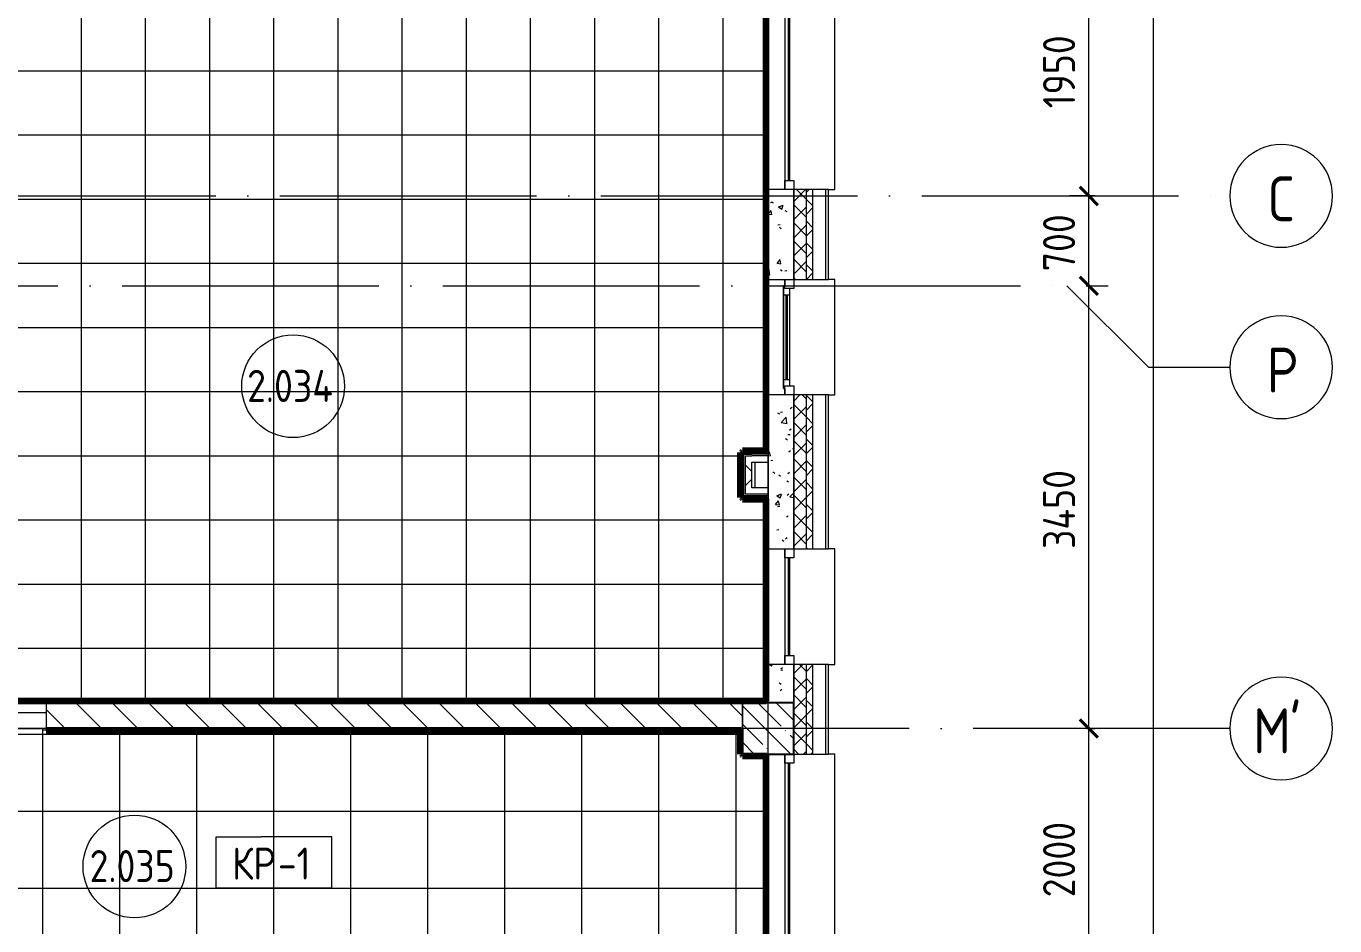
# Model space of a CAD drawing. Header units: millimetres. Extents: x 97 to 214665, y -4577 to 61202.
# Drawn here: x 204468 to 214665, y 45988 to 52998 of the extents above; entities that cross this region are included whole.
import ezdxf

# ---------------------------------------------------------------- set-up
doc = ezdxf.new("R2010")
doc.units = ezdxf.units.MM
doc.linetypes.add('ADSK_Линия сетки', pattern=[2500, 2000, -250, 0, -250])
for name, color, linetype, lineweight in [('A-____-____-DIMS', 211, 'Continuous', 9), ('A-____-____-DIMS-100', 211, 'Continuous', 9), ('A-AREA-____-IDEN', 2, 'Continuous', 20), ('A-FLOR-____-IDEN', 11, 'Continuous', 20), ('A-FLOR-____-OTLN', 192, 'Continuous', 9), ('A-FLOR-____-PATT', 8, 'Continuous', 9), ('A-GLAZ-____-MCUT', 151, 'Continuous', 9), ('A-GLAZ-____-OTLN', 151, 'Continuous', 9), ('A-WALL-____-MCUT', 113, 'Continuous', 9), ('A-WALL-____-PATT', 111, 'Continuous', 9), ('A-WALL-FNSH-MCUT', 113, 'Continuous', 9), ('I-WALL-____-OTLN', 2, 'Continuous', 9), ('S-COLS-____-MCUT', 52, 'Continuous', 9), ('S-COLS-____-OTLN', 52, 'Continuous', 9), ('S-GRID-____-IDEN', 1, 'Continuous', 20), ('S-GRID-____-OTLN', 1, 'Continuous', 9)]:
    doc.layers.add(name, color=color, linetype=linetype, lineweight=lineweight)
doc.styles.add('GOST Common', font='GOST_Common.ttf', dxfattribs={"width": 0.9, "height": 250})
doc.styles.add('GOST Common_2', font='GOST_Common.ttf', dxfattribs={"width": 0.9, "height": 350})
doc.dimstyles.new('ADSK_Основной_2_5_мм', dxfattribs={"dimscale": 304.8, "dimtxt": 0.824897, "dimasz": 0.463911, "dimexe": 0.492126, "dimexo": 0.001615, "dimgap": 0.098425, "dimtad": 1, "dimlfac": 304.8, "dimrnd": 0.01, "dimdsep": 46, "dimtxsty": 'GOST Common', "dimblk1": 'OBLIQUE', "dimblk2": 'OBLIQUE', "dimsah": 1, "dimcen": 0.09, "dimdle": 0.492126, "dimazin": 2, "dimtfac": 1, "dimtdec": 4, "dimtix": 1, "dimtmove": 0, "dimatfit": 3, "dimfxl": 1, "dimtvp": 1, "dimtolj": 1, "dimtzin": 0, "dimlwd": 20, "dimlwe": 20, "dimarcsym": 2})
doc.dimstyles.new('ADSK_Основной_2_5_мм_Округление_до_10_мм', dxfattribs={"dimscale": 304.8, "dimtxt": 0.824897, "dimasz": 0.463911, "dimexe": 0.492126, "dimexo": 0.001615, "dimgap": 0.098425, "dimtad": 1, "dimdec": 0, "dimlfac": 304.8, "dimrnd": 10, "dimdsep": 46, "dimtxsty": 'GOST Common', "dimblk1": 'OBLIQUE', "dimblk2": 'OBLIQUE', "dimsah": 1, "dimcen": 0.09, "dimdle": 0.492126, "dimazin": 2, "dimtfac": 1, "dimtdec": 4, "dimtix": 1, "dimtmove": 0, "dimatfit": 3, "dimfxl": 1, "dimtvp": 1, "dimtolj": 1, "dimtzin": 0, "dimlwd": 20, "dimlwe": 20, "dimarcsym": 2})
pattern_1 = [(45, (0, 0), (-141.42136, 141.42136), []), (135, (0, 0), (-141.42136, -141.42136), [])]

# ---------------------------------------------------------------- blocks, each defined once
blk = doc.blocks.new('Окно_СКБ_1Ст1 - 120_Окно_СКБ_1Ст_1700_ОК19Л-29018914-О_АИ_ПП_4_200_Целиком')
at = {"layer": 'A-GLAZ-____-MCUT', "color": 90}
for p, q in [((-850, -195), (-850, -125)), ((-850, -125), (-780, -125)), ((-780, -195), (-850, -195)), ((-780, -125), (-780, -195)), ((780, -195), (780, -125)), ((780, -125), (850, -125)), ((850, -195), (780, -195)), ((850, -125), (850, -195))]:
    blk.add_line(p, q, dxfattribs=at)
at = {"layer": 'A-GLAZ-____-MCUT', "color": 10, "lineweight": 5}
for p, q in [((780, -155), (-780, -155)), ((780, -165), (-780, -165))]:
    blk.add_line(p, q, dxfattribs=at)
at = {"layer": 'A-GLAZ-____-OTLN', "color": 10, "lineweight": 5}
blk.add_line((-850, -195), (850, -195), dxfattribs=at)
blk = doc.blocks.new('WNW_Отлив1 - Отлив_металлический 2-28595994-О_АИ_ПП_4_200_Целиком')
at = {"layer": 'A-GLAZ-____-OTLN', "color": 10, "lineweight": 5}
for p, q in [((850, 320), (-850, 320)), ((-850, 320), (-850, 270)), ((850, 270), (850, 320))]:
    blk.add_line(p, q, dxfattribs=at)
blk = doc.blocks.new('Окно_СКБ_1Ст1 - 120_Окно_СКБ_1Ст_900_ОК4_EI30-35456439-О_АИ_ПП_4_200_Целиком')
at = {"layer": 'A-GLAZ-____-MCUT', "color": 90}
for p, q in [((-450, -195), (-450, -125)), ((-450, -125), (-380, -125)), ((-380, -195), (-450, -195)), ((-380, -125), (-380, -195)), ((380, -195), (380, -125)), ((380, -125), (450, -125)), ((450, -195), (380, -195)), ((450, -125), (450, -195))]:
    blk.add_line(p, q, dxfattribs=at)
at = {"layer": 'A-GLAZ-____-MCUT', "color": 10, "lineweight": 5}
for p, q in [((380, -155), (-380, -155)), ((380, -165), (-380, -165))]:
    blk.add_line(p, q, dxfattribs=at)
at = {"layer": 'A-GLAZ-____-OTLN', "color": 10, "lineweight": 5}
blk.add_line((-450, -195), (450, -195), dxfattribs=at)
blk = doc.blocks.new('WNW_Отлив1 - Отлив_металлический 2-28596055-О_АИ_ПП_4_200_Целиком')
at = {"layer": 'A-GLAZ-____-OTLN', "color": 10, "lineweight": 5}
for p, q in [((450, 320), (-450, 320)), ((-450, 320), (-450, 270)), ((450, 270), (450, 320))]:
    blk.add_line(p, q, dxfattribs=at)
blk = doc.blocks.new('Окно_СКБ_1Ст1 - 120_Окно_СКБ_1Ст_900_ОК6Л-29019246-О_АИ_ПП_4_200_Целиком')
at = {"layer": 'A-GLAZ-____-MCUT', "color": 90}
for p, q in [((-450, -195), (-450, -125)), ((-450, -125), (-380, -125)), ((-380, -195), (-450, -195)), ((-380, -195), (-400, -195)), ((-400, -195), (-400, -205)), ((-380, -125), (-380, -195)), ((380, -155), (-380, -155)), ((-380, -155), (-380, -195)), ((-330, -205), (-330, -155)), ((330, -205), (330, -155)), ((380, -195), (380, -125)), ((380, -125), (450, -125)), ((380, -195), (380, -155)), ((450, -195), (380, -195)), ((400, -195), (380, -195)), ((400, -205), (400, -195)), ((450, -125), (450, -195)), ((-400, -205), (400, -205)), ((400, -205), (-400, -205))]:
    blk.add_line(p, q, dxfattribs=at)
at = {"layer": 'A-GLAZ-____-MCUT', "color": 10, "lineweight": 5}
for p, q in [((-330, -175), (330, -175)), ((330, -185), (-330, -185))]:
    blk.add_line(p, q, dxfattribs=at)
at = {"layer": 'A-GLAZ-____-OTLN', "color": 10, "lineweight": 5}
for p, q in [((-450, -195), (-400, -195)), ((400, -195), (450, -195))]:
    blk.add_line(p, q, dxfattribs=at)
blk = doc.blocks.new('0083_СОШ675_АР_R22_rvt-1-О_АИ_ПП_4_200_Целиком')
at = {"layer": 'A-WALL-____-PATT', "lineweight": 5}
h = blk.add_hatch(dxfattribs=at)
h.set_pattern_fill('FP_7', color=10, style=0, pattern_type=2)
h.set_pattern_definition([(135, (0, 0), (-84.85281, -84.85281), []), (225, (0, 0), (84.85281, -84.85281), [])])
h.paths.add_polyline_path([(153100, -275), (153100, 625), (153050, 625), (153050, -275)])
h.paths.add_polyline_path([(153100, 3925), (153100, 5125), (153050, 5125), (153050, 3925)])
h.paths.add_polyline_path([(153100, 6825), (153100, 7525), (153050, 7525), (153050, 6825)])
h.paths.add_polyline_path([(153050, 8425), (153100, 8425), (153100, 9625), (153050, 9625), (153050, 8582)])
h.paths.add_polyline_path([(153050, 12925), (153100, 12925), (153100, 14125), (153050, 14125), (153050, 13230)])
h.paths.add_polyline_path([(153050, 17425), (153100, 17425), (153100, 18625), (153050, 18625)])
h.paths.add_polyline_path([(153100, 19525), (153100, 20225), (153050, 20225), (153050, 19525)])
h.paths.add_polyline_path([(153100, 21925), (153100, 23125), (153050, 23125), (153050, 21925)])
h.paths.add_polyline_path([(153050, 24825), (153100, 24825), (153100, 25525), (153050, 25525)])
h.paths.add_polyline_path([(153050, 26425), (153100, 26425), (153100, 27625), (153050, 27625)])
h.paths.add_polyline_path([(153100, 30925), (153100, 32125), (153050, 32125), (153050, 30925)])
h.paths.add_polyline_path([(153100, 33825), (153100, 34525), (153050, 34525), (153050, 33825)])
h.paths.add_polyline_path([(153100, 35425), (153100, 36625), (153050, 36625), (153050, 35425)])
h.paths.add_polyline_path([(153050, 39925), (153100, 39925), (153100, 41125), (153050, 41125), (153050, 40390)])
h.paths.add_polyline_path([(153050, 44425), (153100, 44425), (153100, 45625), (153050, 45625)])
h.paths.add_polyline_path([(153100, 47325), (153100, 48025), (153050, 48025), (153050, 47325)])
h.paths.add_polyline_path([(153050, 48925), (153100, 48925), (153100, 50125), (153050, 50125), (153050, 49065)])
h.paths.add_polyline_path([(153100, 51025), (153100, 51725), (153050, 51725), (153050, 51025)])
h.paths.add_polyline_path([(153100, 53425), (153100, 54625), (153050, 54625), (153050, 53425)])
h.paths.add_polyline_path([(153100, 57925), (153100, 59075), (153050, 59075), (153050, 57925)])
h = blk.add_hatch(dxfattribs=at)
h.set_pattern_fill('FP_21', color=10, style=0, pattern_type=2)
h.set_pattern_definition([(45, (0, 0), (-70.71068, 70.71068), []), (135, (0, 0), (-70.71068, -70.71068), [])])
h.paths.add_polyline_path([(153050, -175), (153050, 625), (152950, 625), (152950, -175)])
h.paths.add_polyline_path([(153050, 3925), (153050, 5125), (152950, 5125), (152950, 3925)])
h.paths.add_polyline_path([(152950, 6825), (153050, 6825), (153050, 7525), (152950, 7525)])
h.paths.add_polyline_path([(153050, 8425), (153050, 9625), (152950, 9625), (152950, 8425)])
h.paths.add_polyline_path([(152950, 12925), (153050, 12925), (153050, 14125), (152950, 14125), (152950, 13230)])
h.paths.add_polyline_path([(153050, 17425), (153050, 18625), (152950, 18625), (152950, 17425)])
h.paths.add_polyline_path([(153050, 19525), (153050, 20225), (152950, 20225), (152950, 19525)])
h.paths.add_polyline_path([(152950, 21925), (153050, 21925), (153050, 23125), (152950, 23125), (152950, 22325)])
h.paths.add_polyline_path([(152950, 24825), (153050, 24825), (153050, 25525), (152950, 25525)])
h.paths.add_polyline_path([(153050, 26425), (153050, 27625), (152950, 27625), (152950, 26425)])
h.paths.add_polyline_path([(153050, 30925), (153050, 32125), (152950, 32125), (152950, 30925)])
h.paths.add_polyline_path([(153050, 33825), (153050, 34525), (152950, 34525), (152950, 33825)])
h.paths.add_polyline_path([(152950, 35425), (153050, 35425), (153050, 36625), (152950, 36625), (152950, 35825)])
h.paths.add_polyline_path([(153050, 39925), (153050, 41125), (152950, 41125), (152950, 39925)])
h.paths.add_polyline_path([(153050, 44425), (153050, 45625), (152950, 45625), (152950, 44425)])
h.paths.add_polyline_path([(152950, 47325), (153050, 47325), (153050, 48025), (152950, 48025), (152950, 47725)])
h.paths.add_polyline_path([(153050, 48925), (153050, 50125), (152950, 50125), (152950, 48925)])
h.paths.add_polyline_path([(153050, 51025), (153050, 51725), (152950, 51725), (152950, 51025)])
h.paths.add_polyline_path([(153050, 53425), (153050, 54625), (152950, 54625), (152950, 53425)])
h.paths.add_polyline_path([(153050, 57925), (153050, 58975), (152950, 58975), (152950, 57925)])
h = blk.add_hatch(dxfattribs=at)
h.set_pattern_fill('FP_74', color=10, style=0, pattern_type=2)
h.set_pattern_definition([(50, (0, 0), (364.36793, -31.8783), [38.1, -419.1]), (355, (0, 0), (-70.48585, 382.1133), [30.48, -335.28]), (100.451, (30.36, -2.66), (293.885, 350.2334), [32.38, -356.18]), (46.184, (0, 101.6), (542.1585, -84.0858), [57.15, -628.65]), (96.636, (45.2, 94.6), (474.8049, 494.8554), [48.57, -534.27]), (351.184, (0, 101.6), (474.8102, 494.85), [45.72, -502.92]), (21, (50.8, 76.2), (303.22847, -204.53046), [38.1, -419.1]), (326, (50.8, 76.2), (123.6039, 368.37604), [30.48, -335.28]), (71.451, (76.07, 59.16), (426.8341, 163.8427), [32.38, -356.18]), (37.5, (0, 0), (6.17665, 169.11015), [16.764, -314.452, 16.764, -323.596, -336.55]), (37.5, (0, 0), (6.17665, 169.11015), [-671.576, 16.764, -319.786]), (7.5, (0, 0), (133.63888, 200.3615), [16.764, -177.292, 16.764, -306.832, -128.27]), (7.5, (0, 0), (133.63888, 200.3615), [-517.652, 16.764, -111.506]), (327.5, (-113.28, 0), (271.18182, -11.45836), [16.764, -110.236, 16.764, -379.476, -525.78]), (327.5, (-113.28, 0), (271.18182, -11.45836), [-523.24, 16.764, -509.016]), (317.5, (-164.08, 0), (296.2585, 50.85285), [16.764, -148.336, 16.764, -246.38, -373.38]), (317.5, (-164.08, 0), (296.2585, 50.85285), [-428.244, 16.764, -356.616])])
h.paths.add_polyline_path([(152750, 47725), (152950, 47725), (152950, 48025), (152750, 48025)])
h.paths.add_polyline_path([(152870, 48925), (152950, 48925), (152950, 50125), (152750, 50125), (152750, 48925)])
h.paths.add_polyline_path([(152870, 51025), (152950, 51025), (152950, 51725), (152750, 51725), (152750, 51025)])
h = blk.add_hatch(dxfattribs=at)
h.set_pattern_fill('FP_20', color=252, style=0, pattern_type=2)
h.set_pattern_definition(pattern_1)
h.paths.add_polyline_path([(152575, 49400), (152625, 49400), (152625, 49650), (152575, 49650)])
h = blk.add_hatch(dxfattribs=at)
h.set_pattern_fill('FP_20', color=252, style=0, pattern_type=2)
h.set_pattern_definition(pattern_1)
h.paths.add_polyline_path([(152750, 49600), (152750, 49650), (152625, 49650), (152625, 49600)])
h = blk.add_hatch(dxfattribs=at)
h.set_pattern_fill('FP_20', color=252, style=0, pattern_type=2)
h.set_pattern_definition(pattern_1)
h.paths.add_polyline_path([(152575, 49350), (152750, 49350), (152750, 49400), (152575, 49400)])
h = blk.add_hatch(dxfattribs=at)
h.set_pattern_fill('FP_8', color=10, style=0, pattern_type=2)
h.set_pattern_definition([(135, (0, 0), (-141.42136, -141.42136), [])])
h.paths.add_polyline_path([(152550, 47525), (152550, 47725), (147125, 47725), (147125, 47525), (150937, 47525)])
h.paths.add_polyline_path([(145450, 47525), (145875, 47525), (145875, 47725), (145450, 47725), (145450, 47619)])
at = {"layer": 'S-COLS-____-OTLN', "lineweight": 5}
h = blk.add_hatch(dxfattribs=at)
h.set_pattern_fill('FP_31', color=256, style=0, pattern_type=2)
h.set_pattern_definition([(135, (0, 0), (-142.5612, -142.5612), []), (135, (142.56, 0), (-142.5612, -142.5612), [252.016, -50.403, 3.353, -47.05])])
h.paths.add_polyline_path([(152550, 47325), (152950, 47325), (152950, 47725), (152550, 47725), (152550, 47525)])
at = {"layer": 'A-FLOR-____-OTLN', "color": 90}
for p, q in [((152650, 49400), (152650, 49600)), ((152650, 49600), (152750, 49600))]:
    blk.add_line(p, q, dxfattribs=at)
at = {"layer": 'A-WALL-____-MCUT', "color": 50, "lineweight": 13}
for p, q in [((152750, 51725), (152750, 51025)), ((152950, 51725), (152750, 51725)), ((152950, 51725), (152950, 51025)), ((152950, 51025), (152950, 51725)), ((153100, 51725), (153050, 51725)), ((153050, 51025), (153050, 51725)), ((153100, 51025), (153100, 51725)), ((152750, 51025), (152950, 51025)), ((153050, 51025), (153100, 51025)), ((152750, 50125), (152750, 48925)), ((152950, 50125), (152750, 50125)), ((152950, 50125), (152950, 48925)), ((152950, 48925), (152950, 50125)), ((153100, 50125), (153050, 50125)), ((153050, 48925), (153050, 50125)), ((153100, 48925), (153100, 50125)), ((152575, 49400), (152575, 49650)), ((152575, 49650), (152625, 49650)), ((152750, 49650), (152625, 49650)), ((152625, 49400), (152625, 49600)), ((152625, 49600), (152750, 49600)), ((152750, 49600), (152750, 49650)), ((152575, 49350), (152575, 49400)), ((152750, 49400), (152625, 49400)), ((152750, 49350), (152750, 49400)), ((152750, 49350), (152575, 49350)), ((152750, 48925), (152950, 48925)), ((153050, 48925), (153100, 48925)), ((152750, 48025), (152750, 47725)), ((152950, 48025), (152750, 48025)), ((152950, 48025), (152950, 47725)), ((152950, 47725), (152950, 48025)), ((153100, 48025), (153050, 48025)), ((153050, 47325), (153050, 48025)), ((153100, 47325), (153100, 48025)), ((152550, 47725), (147125, 47725)), ((147125, 47725), (147125, 47525)), ((152750, 47725), (152950, 47725)), ((147125, 47525), (152550, 47525)), ((153050, 47325), (153100, 47325))]:
    blk.add_line(p, q, dxfattribs=at)
at = {"layer": 'A-WALL-____-MCUT', "color": 90}
for p, q in [((153050, 51725), (152950, 51725)), ((153200, 51725), (153100, 51725)), ((152950, 51025), (153050, 51025)), ((153100, 51025), (153200, 51025)), ((153050, 50125), (152950, 50125)), ((153200, 50125), (153100, 50125)), ((152950, 48925), (153050, 48925)), ((153100, 48925), (153200, 48925)), ((153050, 48025), (152950, 48025)), ((153200, 48025), (153100, 48025)), ((152950, 47725), (152950, 47325)), ((152950, 47325), (153050, 47325)), ((153100, 47325), (153200, 47325))]:
    blk.add_line(p, q, dxfattribs=at)
at = {"layer": 'A-WALL-____-MCUT', "color": 10, "lineweight": 5}
for p, q in [((153200, 51025), (153200, 51725)), ((153200, 48925), (153200, 50125)), ((152562, 49400), (152562, 49663)), ((152562, 49663), (152575, 49663)), ((152575, 49663), (152625, 49663)), ((152750, 49663), (152625, 49663)), ((152562, 49350), (152562, 49400)), ((152562, 49338), (152562, 49350)), ((152750, 49338), (152562, 49338)), ((153200, 47325), (153200, 48025)), ((152550, 47525), (152550, 47725))]:
    blk.add_line(p, q, dxfattribs=at)
at = {"layer": 'A-WALL-FNSH-MCUT', "color": 90}
for p, q in [((153220, 51725), (153200, 51725)), ((153220, 51025), (153220, 51725)), ((153200, 51025), (153220, 51025)), ((153220, 50125), (153200, 50125)), ((153220, 48925), (153220, 50125)), ((152550, 49675), (152550, 49400)), ((152562, 49675), (152550, 49675)), ((152575, 49675), (152562, 49675)), ((152625, 49675), (152575, 49675)), ((152750, 49675), (152625, 49675)), ((152750, 49663), (152750, 49675)), ((152750, 49650), (152750, 49663)), ((152550, 49400), (152550, 49350)), ((152550, 49350), (152550, 49338)), ((152550, 49338), (152550, 49325)), ((152550, 49325), (152750, 49325)), ((152750, 49338), (152750, 49350)), ((152750, 49325), (152750, 49338)), ((153200, 48925), (153220, 48925)), ((153220, 48025), (153200, 48025)), ((153220, 47325), (153220, 48025)), ((153200, 47325), (153220, 47325))]:
    blk.add_line(p, q, dxfattribs=at)
at = {"layer": 'I-WALL-____-OTLN', "color": 90}
for p, q in [((152750, 51725), (152750, 53425)), ((152750, 50130), (152750, 51025)), ((152750, 48025), (152750, 48925)), ((152750, 45625), (152750, 47325))]:
    blk.add_line(p, q, dxfattribs=at)
at = {"layer": 'S-COLS-____-MCUT', "color": 130, "lineweight": 25}
for p, q in [((152950, 47725), (152550, 47725)), ((152950, 47325), (152950, 47725)), ((152550, 47525), (152550, 47325)), ((152550, 47325), (152950, 47325))]:
    blk.add_line(p, q, dxfattribs=at)
at = {"layer": 'S-COLS-____-OTLN', "color": 90}
blk.add_line((152550, 47725), (152550, 47525), dxfattribs=at)
at = {"layer": 'A-GLAZ-____-OTLN', "color": 90, "lineweight": 9, "rotation": 269.9999999999999}
for name, p in [('Окно_СКБ_1Ст1 - 120_Окно_СКБ_1Ст_1700_ОК19Л-29018914-О_АИ_ПП_4_200_Целиком', (153075, 52575)), ('WNW_Отлив1 - Отлив_металлический 2-28595994-О_АИ_ПП_4_200_Целиком', (152950, 52575)), ('Окно_СКБ_1Ст1 - 120_Окно_СКБ_1Ст_900_ОК6Л-29019246-О_АИ_ПП_4_200_Целиком', (153075, 50575)), ('WNW_Отлив1 - Отлив_металлический 2-28596055-О_АИ_ПП_4_200_Целиком', (152950, 50575)), ('Окно_СКБ_1Ст1 - 120_Окно_СКБ_1Ст_900_ОК4_EI30-35456439-О_АИ_ПП_4_200_Целиком', (153075, 48475)), ('WNW_Отлив1 - Отлив_металлический 2-28596055-О_АИ_ПП_4_200_Целиком', (152950, 48475)), ('Окно_СКБ_1Ст1 - 120_Окно_СКБ_1Ст_1700_ОК19Л-29018914-О_АИ_ПП_4_200_Целиком', (153075, 46475)), ('WNW_Отлив1 - Отлив_металлический 2-28595994-О_АИ_ПП_4_200_Целиком', (152950, 46475))]:
    blk.add_blockref(name, p, dxfattribs=at)
blk = doc.blocks.new('Ось сетки - Круг_Ø8 мм-8258-О_АИ_ПП_4_200_Целиком')
at = {"layer": 'S-GRID-____-IDEN'}
for start, end in [(360, 180), (180, 360)]:
    blk.add_arc((0, 0), 4, start, end, dxfattribs=at)
blk = doc.blocks.new('DIMBLOCK2-О_АИ_ПП_4_200_Целиком')
at = {"layer": 'A-____-____-DIMS-100', "lineweight": 40}
for p, q in [((213248, 58775), (213177, 58846)), ((213248, 58775), (213319, 58704)), ((213248, 25), (213177, 96)), ((213248, 25), (213319, -46))]:
    blk.add_line(p, q, dxfattribs=at)
at = {"layer": 'A-____-____-DIMS-100', "lineweight": 20}
for p, q in [((213248, 58925), (213248, -125)), ((213198, 58775), (213398, 58775)), ((213248, 58775), (213198, 58775)), ((213198, 25), (213398, 25)), ((213248, 25), (213198, 25))]:
    blk.add_line(p, q, dxfattribs=at)
at = {"layer": 'A-____-____-DIMS-100', "color": 0, "lineweight": 20, "insert": (212891, 29006), "char_height": 250, "width": 946.05, "attachment_point": 1, "rotation": 90, "line_spacing_factor": 1.022761, "style": 'GOST Common'}
blk.add_mtext('58750', dxfattribs=at)
blk = doc.blocks.new('_Oblique')
at = {"color": 0, "linetype": 'ByBlock', "lineweight": -2}
blk.add_line((-0.5, -0.5), (0.5, 0.5), dxfattribs=at)
blk = doc.blocks.new('DIMBLOCK72-О_АИ_ПП_4_200_Целиком')
at = {"layer": 'A-____-____-DIMS-100', "lineweight": 20}
for p, q in [((212798, 47525), (212598, 47525)), ((212748, 45525), (212748, 47525)), ((212748, 47525), (212798, 47525)), ((212798, 45525), (212598, 45525)), ((212748, 45525), (212798, 45525))]:
    blk.add_line(p, q, dxfattribs=at)
at = {"layer": 'A-____-____-DIMS-100', "lineweight": 40}
for p, q in [((212748, 47525), (212677, 47596)), ((212748, 47525), (212819, 47454)), ((212748, 45525), (212677, 45596)), ((212748, 45525), (212819, 45454))]:
    blk.add_line(p, q, dxfattribs=at)
at = {"layer": 'A-____-____-DIMS-100', "color": 0, "lineweight": 20, "insert": (212391, 46210), "char_height": 250, "width": 756.84, "attachment_point": 1, "rotation": 90, "line_spacing_factor": 1.022761, "style": 'GOST Common'}
blk.add_mtext('2000', dxfattribs=at)
blk = doc.blocks.new('DIMBLOCK73-О_АИ_ПП_4_200_Целиком')
at = {"layer": 'A-____-____-DIMS-100', "lineweight": 40}
for p, q in [((212748, 50975), (212677, 51046)), ((212748, 50975), (212819, 50904)), ((212748, 47525), (212677, 47596)), ((212748, 47525), (212819, 47454))]:
    blk.add_line(p, q, dxfattribs=at)
at = {"layer": 'A-____-____-DIMS-100', "lineweight": 20}
for p, q in [((212727, 50975), (212898, 50975)), ((212748, 50975), (212727, 50975)), ((212748, 47525), (212748, 50975)), ((212798, 47525), (212598, 47525)), ((212748, 47525), (212798, 47525))]:
    blk.add_line(p, q, dxfattribs=at)
at = {"layer": 'A-____-____-DIMS-100', "color": 0, "lineweight": 20, "insert": (212391, 48924), "char_height": 250, "width": 782.41, "attachment_point": 1, "rotation": 90, "line_spacing_factor": 1.022761, "style": 'GOST Common'}
blk.add_mtext('3450', dxfattribs=at)
blk = doc.blocks.new('DIMBLOCK74-О_АИ_ПП_4_200_Целиком')
at = {"layer": 'A-____-____-DIMS-100', "lineweight": 40}
for p, q in [((212748, 51675), (212677, 51746)), ((212748, 51675), (212819, 51604)), ((212748, 50975), (212677, 51046)), ((212748, 50975), (212819, 50904))]:
    blk.add_line(p, q, dxfattribs=at)
at = {"layer": 'A-____-____-DIMS-100', "lineweight": 20}
for p, q in [((212798, 51675), (212598, 51675)), ((212748, 50975), (212748, 51675)), ((212748, 51675), (212798, 51675)), ((212727, 50975), (212898, 50975)), ((212748, 50975), (212727, 50975))]:
    blk.add_line(p, q, dxfattribs=at)
at = {"layer": 'A-____-____-DIMS-100', "color": 0, "lineweight": 20, "insert": (212391, 51088), "char_height": 250, "width": 567.63, "attachment_point": 1, "rotation": 90, "line_spacing_factor": 1.022761, "style": 'GOST Common'}
blk.add_mtext('700', dxfattribs=at)
blk = doc.blocks.new('DIMBLOCK75-О_АИ_ПП_4_200_Целиком')
at = {"layer": 'A-____-____-DIMS-100', "lineweight": 40}
for p, q in [((212748, 53625), (212677, 53696)), ((212748, 53625), (212819, 53554)), ((212748, 51675), (212677, 51746)), ((212748, 51675), (212819, 51604))]:
    blk.add_line(p, q, dxfattribs=at)
at = {"layer": 'A-____-____-DIMS-100', "lineweight": 20}
for p, q in [((212798, 53625), (212598, 53625)), ((212748, 51675), (212748, 53625)), ((212748, 53625), (212798, 53625)), ((212798, 51675), (212598, 51675)), ((212748, 51675), (212798, 51675))]:
    blk.add_line(p, q, dxfattribs=at)
at = {"layer": 'A-____-____-DIMS-100', "color": 0, "lineweight": 20, "insert": (212391, 52358), "char_height": 250, "width": 700.59, "attachment_point": 1, "rotation": 90, "line_spacing_factor": 1.022761, "style": 'GOST Common'}
blk.add_mtext('1950', dxfattribs=at)
blk = doc.blocks.new('ADSK_Марка_Перекрытие - Типоразмер_ADSK_Марка-158127-О_АИ_ПП_4_200_Целиком')
at = {"layer": 'A-FLOR-____-IDEN'}
for p, q in [((-4.5, 4), (-1, 4)), ((-4.5, 0), (-4.5, 4)), ((4.5, 4), (-1, 4)), ((4.5, 0), (4.5, 4)), ((4.5, 0), (-4.5, 0)), ((-4.5, 0), (4, 0))]:
    blk.add_line(p, q, dxfattribs=at)
blk = doc.blocks.new('ADSK_Марка_Помещение_ОдноЗначение - Номер-159740-О_АИ_ПП_4_200_Целиком')
at = {"layer": 'A-AREA-____-IDEN'}
blk.add_circle((0, 0), 4, dxfattribs=at)

msp = doc.modelspace()

# ---------------------------------------------------------------- hatches: boundary and pattern name
at = {"layer": 'A-FLOR-____-PATT'}
h = msp.add_hatch(dxfattribs=at)
h.set_pattern_fill('FP_204', color=256, style=0, pattern_type=2)
h.set_pattern_definition([(0, (206398.1, 53150), (0, 500), []), (90, (206398.1, 53150), (-500, 3e-14), [])])
h.paths.add_polyline_path([(203603.261393, 47525), (204623.114412, 47525.000586), (204623.114412, 47725), (203373.114412, 47725), (203373.114412, 47525)])
h.paths.add_polyline_path([(203365.251194, 47740.000586), (210233.114412, 47740.000586), (210233.114412, 49310.316132), (210048.09249, 49310.316132), (210048.09249, 49315.316132), (210038.09249, 49315.316132), (210038.09249, 49325.316132), (210033.09249, 49325.316132), (210033.09249, 49675.316132), (210038.09249, 49675.316132), (210038.09249, 49685.316132), (210048.09249, 49685.316132), (210048.092578, 49690.316132), (210233.114412, 49690.316132), (210233.114412, 53410.000586), (210041.09249, 53410.000586), (210041.09249, 53415.000586), (210031.09249, 53415.000586), (210031.09249, 53425.000586), (210026.09249, 53425.000586), (210026.09249, 54201.11992), (210031.09249, 54201.11992), (210031.09249, 54211.11992), (210041.09249, 54211.11992), (210041.09249, 54216.11992), (210233.114412, 54216.11992), (210233.114412, 58560.000586), (210048.09249, 58560.000586), (210048.09249, 58565.000586), (210038.09249, 58565.000586), (210038.09249, 58575.000586), (210033.09249, 58575.423153), (210033.09249, 58760.000586), (202963.114412, 58760.000586), (202963.114412, 58575.000586), (202958.114412, 58575.000586), (202958.114412, 58565.000586), (202948.114412, 58565.000586), (202948.114412, 58560.000586), (202763.114412, 58560.000586), (202763.114412, 57090.001172), (203078.09249, 57090.001172), (203078.09249, 57085.001172), (203088.09249, 57085.001172), (203088.09249, 57075.001172), (203093.09249, 57075.001172), (203093.09249, 56370), (203103.114412, 56370), (203103.114412, 54020), (203093.09249, 54020), (203093.09249, 53425.000586), (203088.09249, 53425.000586), (203088.09249, 53415.000586), (203078.09249, 53415.000586), (203078.09249, 53410.000586), (202763.114412, 53410.000586), (202763.114412, 52424.999414), (202548.114412, 52424.999414), (202548.114412, 49924.999414), (202763.114412, 49924.999414), (202763.114412, 49000.000586), (202768.114412, 48999.978078), (202768.114412, 48365), (203058.114412, 48365), (203058.114412, 48345), (203063.114412, 48345), (203063.114412, 47740.000586)])
h.paths.add_polyline_path([(210041.09249, 53425.000586), (210048.114412, 53425.000586), (210048.114412, 53825), (210041.09249, 53825)])
h = msp.add_hatch(dxfattribs=at)
h.set_pattern_fill('FP_205', color=256, style=0, pattern_type=2)
h.set_pattern_definition([(90, (206398.1, 46280), (-600, 4e-14), []), (180, (206398.1, 46280), (-7e-14, -600), [])])
h.paths.add_polyline_path([(208191.09549, 45049.133836), (210033.09249, 45049.133836), (210033.09249, 45440.999414), (210038.09249, 45441.436013), (210038.09249, 45451), (210048.09249, 45451), (210048.09249, 45456), (210233.114412, 45456), (210233.114412, 47310.000586), (210048.09249, 47310.000586), (210048.09249, 47315.000586), (210038.09249, 47315.644384), (210038.09249, 47325.000586), (210033.09249, 47325), (210033.09249, 47510.000586), (204623.114412, 47510.000586), (204623.114412, 47525), (203373.114412, 47525), (203373.114412, 47520.000586), (203378.114412, 47520.000586), (203378.114412, 47510.000586), (203373.114412, 47510.000586), (203373.114412, 47505.000586), (203068.114412, 47505.000586), (203068.114412, 46815.000586), (203063.114412, 46815.000586), (203063.114412, 46810.000586), (203053.114412, 46810.000586), (203053.114412, 46815.000586), (203048.114412, 46815.000586), (203048.114412, 46810.000586), (202813.114412, 46810.000586), (202813.114412, 46824.999414), (202548.114412, 46824.999), (202548.114412, 45574.999), (202763.114412, 45574.999), (202763.114412, 45400), (203158.114412, 45400), (203158.114412, 45390), (203188.09249, 45390), (203188.09249, 45385), (203198.09249, 45385), (203198.09249, 45375), (203203.09249, 45375), (203203.09249, 45050), (204609.114412, 45050), (204609.114412, 45525.000586), (204614.114412, 45525.000586), (204614.114412, 45535.000586), (204624.114412, 45535.000586), (204624.114412, 45540.000586), (208124.114412, 45540.000586), (208124.114412, 45535.000586), (208134.114412, 45534.355616), (208134.114412, 45525.000586), (208139.114412, 45524.345103), (208139.114412, 45049.133836)])
at = {"layer": 'A-WALL-____-PATT'}
h = msp.add_hatch(color=7, dxfattribs=at)
h.paths.add_polyline_path([(210248.114412, 49685.316132), (210248.114412, 50130.316132), (210238.114412, 50130.316132), (210238.114412, 49685.316132)])
h.paths.add_polyline_path([(210248.114412, 51030.316132), (210248.114412, 51725), (210238.114412, 51725), (210238.114412, 51030.316132)])
for points in [[(210048.09249, 49315.316132), (210048.09249, 49685.316132), (210038.09249, 49685.316132), (210038.09249, 49315.316132)], [(210048.09249, 49675.316132), (210248.114412, 49675.316132), (210248.114412, 49685.316132), (210048.09249, 49685.316132)], [(210238.114412, 49315.316132), (210238.114412, 49325.316132), (210048.09249, 49325.316132), (210048.09249, 49315.316132)], [(203048.114412, 47725.000586), (210238.114412, 47725.000586), (210238.114412, 47735.000586), (203048.114412, 47735.000586)], [(210048.09249, 47315.000586), (210048.09249, 47515.000586), (210038.09249, 47515.000586), (210038.09249, 47315.000586)], [(210238.114412, 47315.000586), (210238.114412, 47325.000586), (210048.09249, 47325.000586), (210048.09249, 47315.000586)]]:
    msp.add_hatch(color=7, dxfattribs=at).paths.add_polyline_path(points)
h = msp.add_hatch(color=7, dxfattribs=at)
h.paths.add_polyline_path([(210238.114412, 47725.000586), (210248.114412, 47725.000586), (210248.114412, 48024.999414), (210238.114412, 48024.999414), (210238.114412, 47735.000586)])
h.paths.add_polyline_path([(210238.114412, 48924.999414), (210248.114412, 48924.999414), (210248.114412, 49325.316132), (210238.114412, 49325.316132), (210238.114412, 49064.625472)])
h = msp.add_hatch(color=7, dxfattribs=at)
h.paths.add_polyline_path([(210038.09249, 47515.000586), (210048.09249, 47515.000586), (210048.09249, 47525.000586), (204623.114412, 47525.000586), (204623.114412, 47515.000586), (208435.027453, 47515.000586)])
h.paths.add_polyline_path([(203048.114412, 47515.000586), (203368.114412, 47515.000586), (203368.114412, 47520.000586), (203373.114412, 47520.000586), (203373.114412, 47525.000586), (203048.114412, 47525.000586)])

# ---------------------------------------------------------------- linework, layer by layer
at = {"layer": 'A-FLOR-____-OTLN'}
msp.add_line((203373.114412, 47525), (204623.114412, 47525), dxfattribs=at)
at = {"layer": 'A-WALL-____-MCUT', "color": 7}
for p, q in [((210238.114412, 51725), (210238.114412, 51030.316132)), ((210248.114412, 51725), (210238.114412, 51725)), ((210248.114412, 51030.316132), (210248.114412, 51725)), ((210238.114412, 51030.316132), (210248.114412, 51030.316132)), ((210238.114412, 50130.316132), (210238.114412, 49685.316132)), ((210248.114412, 50130.316132), (210238.114412, 50130.316132)), ((210248.114412, 49675.316132), (210248.114412, 50130.316132)), ((210038.09249, 49685.316132), (210038.09249, 49315.316132)), ((210238.114412, 49685.316132), (210038.09249, 49685.316132)), ((210048.09249, 49325.316132), (210048.09249, 49675.316132)), ((210048.09249, 49675.316132), (210248.114412, 49675.316132)), ((210038.09249, 49315.316132), (210238.114412, 49315.316132)), ((210248.114412, 49325.316132), (210048.09249, 49325.316132)), ((210238.114412, 49315.316132), (210238.114412, 48924.999414)), ((210248.114412, 48924.999414), (210248.114412, 49325.316132)), ((210238.114412, 48924.999414), (210248.114412, 48924.999414)), ((210248.114412, 48024.999414), (210238.114412, 48024.999414)), ((210238.114412, 48024.999414), (210238.114412, 47735.000586)), ((210248.114412, 47725.000586), (210248.114412, 48024.999414)), ((203048.114412, 47725.000586), (210248.114412, 47725.000586)), ((210238.114412, 47735.000586), (203058.114412, 47735.000586)), ((210048.09249, 47525.000586), (204623.114412, 47525.000586)), ((204623.114412, 47525.000586), (204623.114412, 47515.000586)), ((210048.09249, 47325.000586), (210048.09249, 47525.000586)), ((204623.114412, 47515.000586), (210038.09249, 47515.000586)), ((210038.09249, 47515.000586), (210038.09249, 47315.000586)), ((210038.09249, 47315.000586), (210238.114412, 47315.000586)), ((210238.114412, 47325.000586), (210048.09249, 47325.000586)), ((210238.114412, 47315.000586), (210238.114412, 47325.000586))]:
    msp.add_line(p, q, dxfattribs=at)
at = {"layer": 'I-WALL-____-OTLN', "color": 5, "lineweight": 90}
for p, q in [((210233.114412, 49685.316132), (210233.114412, 53415.000586)), ((210033.09249, 49325.316132), (210033.09249, 49675.316132)), ((210038.09249, 49675.316132), (210033.09249, 49675.316132)), ((210048.09249, 49690.316132), (210238.114412, 49690.316132)), ((210048.09249, 49690.316132), (210048.09249, 49685.316132)), ((210033.09249, 49325.316132), (210038.09249, 49325.316132)), ((210048.09249, 49315.316132), (210048.09249, 49310.316132)), ((210238.242513, 49310.316132), (210048.09249, 49310.316132)), ((210233.114412, 47740.000586), (210233.114412, 49315.316132)), ((203063.114412, 47740.000586), (210233.114412, 47740.000586))]:
    msp.add_line(p, q, dxfattribs=at)
at = {"layer": 'I-WALL-____-OTLN'}
for p, q in [((210238.114412, 51725), (210238.114412, 53415.000586)), ((210248.114412, 53425), (210248.114412, 51725)), ((210238.114412, 50130.316132), (210238.114412, 51030.316132)), ((210248.114412, 51024.999414), (210248.114412, 50130.316132)), ((210238.114412, 48024.999414), (210238.114412, 48924.999414)), ((210248.114412, 48924.999414), (210248.114412, 48024.999414)), ((210238.114412, 45625), (210238.114412, 47315.000586)), ((210248.114412, 47325), (210248.114412, 45625))]:
    msp.add_line(p, q, dxfattribs=at)
at = {"layer": 'I-WALL-____-OTLN', "color": 1, "lineweight": 90}
for p, q in [((204623.114412, 47515.000586), (204623.114412, 47510.000586)), ((210038.09249, 47510.000586), (204623.114412, 47510.000586)), ((210033.09249, 47325.000586), (210033.09249, 47515.00982)), ((210033.09249, 47325.000586), (210038.09249, 47325.000586)), ((210048.09249, 47315.000586), (210048.09249, 47310.000586)), ((210233.114412, 45451), (210233.114412, 47315.000586)), ((210238.114412, 47310.000586), (210048.09249, 47310.000586))]:
    msp.add_line(p, q, dxfattribs=at)
at = {"layer": 'S-GRID-____-OTLN', "linetype": 'ADSK_Линия сетки'}
for p, q in [((210248.115412, -3572.657751), (210248.115412, 61202.00513)), ((53939.102261, 51675.000586), (213846.668489, 51675.000586)), ((55209.102261, 50975.000586), (212576.668489, 50975.000586)), ((213846.668489, 47525.060253), (156818.114412, 47525.060253))]:
    msp.add_line(p, q, dxfattribs=at)
at = {"layer": 'S-GRID-____-OTLN'}
for p, q in [((212576.668489, 50975.000586), (213211.668489, 50340.000586)), ((213211.668489, 50340.000586), (213846.668489, 50340.000586))]:
    msp.add_line(p, q, dxfattribs=at)

# ---------------------------------------------------------------- block references
at = {"color": 250, "lineweight": 5}
msp.add_blockref('0083_СОШ675_АР_R22_rvt-1-О_АИ_ПП_4_200_Целиком', (57498.114412, 0), dxfattribs=at)
at = {"layer": 'A-AREA-____-IDEN', "xscale": 99.99999999999993, "yscale": 99.99999999999993, "zscale": 99.99999999999993}
for p in [(206547.077764, 50191.922697), (205310.633636, 46450.482585)]:
    msp.add_blockref('ADSK_Марка_Помещение_ОдноЗначение - Номер-159740-О_АИ_ПП_4_200_Целиком', p, dxfattribs=at)
at = {"layer": 'A-FLOR-____-IDEN', "xscale": 99.99999999999993, "yscale": 99.99999999999993, "zscale": 99.99999999999993}
msp.add_blockref('ADSK_Марка_Перекрытие - Типоразмер_ADSK_Марка-158127-О_АИ_ПП_4_200_Целиком', (206398.114412, 46279.999707), dxfattribs=at)
at = {"layer": 'S-GRID-____-IDEN', "xscale": 99.99999999999993, "yscale": 99.99999999999993, "zscale": 99.99999999999993}
for p, rotation in [((214246.668489, 51675.000586), 269.9999999999994), ((214246.668489, 50340.000586), 269.9999999999994), ((214246.668489, 47525.060253), 89.99999999999982)]:
    msp.add_blockref('Ось сетки - Круг_Ø8 мм-8258-О_АИ_ПП_4_200_Целиком', p, dxfattribs=dict(at, rotation=rotation))

# ---------------------------------------------------------------- texts
at = {"layer": 'A-AREA-____-IDEN', "lineweight": 9, "char_height": 250, "attachment_point": 1, "style": 'GOST Common'}
for s, insert, width in [('2.034', (206188.870506, 50319.647769), 880.252875), ('2.035', (204961.426378, 46578.207656), 858.6073125)]:
    msp.add_mtext(s, dxfattribs=dict(at, insert=insert, width=width))
at = {"layer": 'A-FLOR-____-IDEN', "lineweight": 9, "char_height": 250, "attachment_point": 1, "style": 'GOST Common'}
for s, insert, width in [('КР', (206072.033566, 46597.837281), 432.91125), ('-1', (206429.221066, 46597.837281), 331.898625)]:
    msp.add_mtext(s, dxfattribs=dict(at, insert=insert, width=width))
at = {"layer": 'S-GRID-____-IDEN', "lineweight": 9, "char_height": 350, "attachment_point": 1, "style": 'GOST Common_2'}
for s, insert, width in [('\\fGOST Common|b0|i0|c204|p34|;\\W.9;С', (214148.195596, 51827.587499), 274.177125), ('\\fGOST Common|b0|i0|c204|p34|;\\W.9;Р', (214133.345596, 50492.587499), 310.2530625), ("\\fGOST Common|b0|i0|c204|p34|;\\W.9;'", (214312.291382, 47682.28584), 137.0885625), ('\\fGOST Common|b0|i0|c204|p34|;\\W.9;М', (214026.541382, 47682.28584), 346.329)]:
    msp.add_mtext(s, dxfattribs=dict(at, insert=insert, width=width))

# ---------------------------------------------------------------- dimensions: what is measured, and where the dimension line sits
at = {"layer": 'A-____-____-DIMS', "lineweight": 20}
for base, p1, p2, dimstyle, override, picture, middle in [((213247.8234288606, 25.000586103), (213347.8083277205, 58775.000586104), (213347.8083277203, 25.000586103), 'ADSK_Основной_2_5_мм', {"dimpost": '<>', "dimfxl": 58750}, 'DIMBLOCK2-О_АИ_ПП_4_200_Целиком', (213092.8234288606, 29400.0005861035)), ((212747.823429, 53625.11992), (212647.83853, 51675.000586), (212647.83853, 53625.11992), 'ADSK_Основной_2_5_мм_Округление_до_10_мм', {"dimpost": '<>', "dimfxl": 1950.119334}, 'DIMBLOCK75-О_АИ_ПП_4_200_Целиком', (212592.823429, 52650.060253)), ((212747.823429, 51675.000586), (212576.668489, 50975.000586), (212647.83853, 51675.000586), 'ADSK_Основной_2_5_мм_Округление_до_10_мм', {"dimpost": '<>', "dimfxl": 703.60868}, 'DIMBLOCK74-О_АИ_ПП_4_200_Целиком', (212592.823429, 51325.000586)), ((212747.823429, 50975.000586), (212647.83853, 47525.060253), (212576.668489, 50975.000586), 'ADSK_Основной_2_5_мм_Округление_до_10_мм', {"dimpost": '<>', "dimfxl": 3450.674351}, 'DIMBLOCK73-О_АИ_ПП_4_200_Целиком', (212592.823429, 49250.030419)), ((212747.823429, 47525.060253), (212647.83853, 45525.000586), (212647.83853, 47525.060253), 'ADSK_Основной_2_5_мм_Округление_до_10_мм', {"dimpost": '<>', "dimfxl": 2000.059667}, 'DIMBLOCK72-О_АИ_ПП_4_200_Целиком', (212592.823429, 46525.030419))]:
    dim = msp.add_linear_dim(base=base, p1=p1, p2=p2, angle=90, dimstyle=dimstyle, override=override, dxfattribs=at)
    dim.commit()
    dim.dimension.update_dxf_attribs({"geometry": picture, "text_midpoint": middle})

doc.saveas('drawing.dxf')
